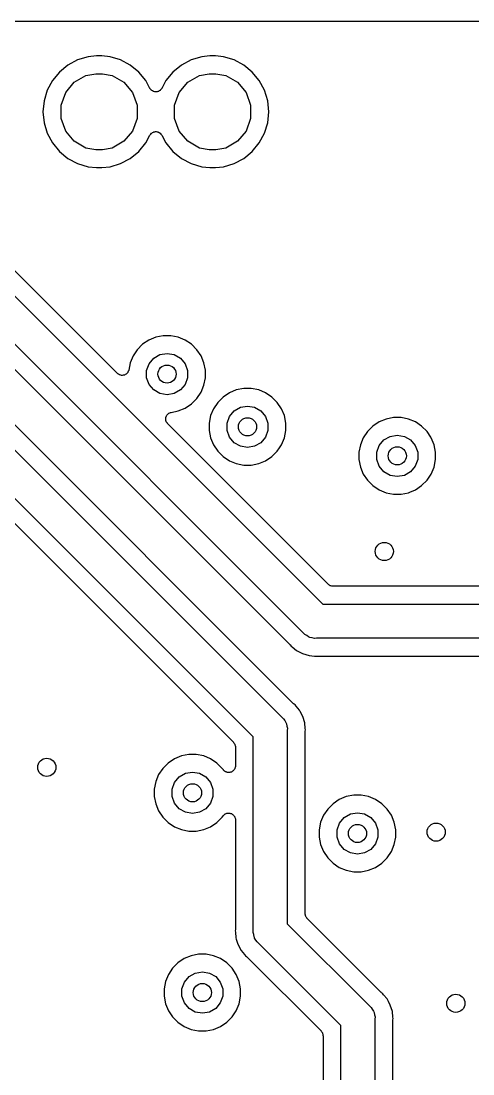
# Model space of a CAD drawing. Extents: x 91.4 to 190.2, y -113.9 to -59.9.
# Drawn here: x 147.18 to 157.29, y -84.28 to -60.72 of the extents above; entities that cross this region are included whole.
import ezdxf

# ---------------------------------------------------------------- set-up
doc = ezdxf.new("R2010")
doc.units = 0
doc.header["$MEASUREMENT"] = 0
doc.layers.add('BLACK', color=7, linetype='CONTINUOUS')

msp = doc.modelspace()

# ---------------------------------------------------------------- linework, layer by layer
at = {"layer": 'BLACK', "linetype": 'CONTINUOUS'}
for p, q in [((108.085, -60.72), (179.163, -60.72)), ((148.232, -61.7056), (148.042, -61.8618)), ((148.449, -61.5896), (148.232, -61.7056)), ((148.685, -61.5181), (148.449, -61.5896)), ((148.869, -61.5), (148.685, -61.5181)), ((148.991, -61.5), (148.869, -61.5)), ((149.175, -61.5181), (148.991, -61.5)), ((149.411, -61.5896), (149.175, -61.5181)), ((149.628, -61.7056), (149.411, -61.5896)), ((149.818, -61.8618), (149.628, -61.7056)), ((150.772, -61.7056), (150.582, -61.8618)), ((150.989, -61.5896), (150.772, -61.7056)), ((151.225, -61.5181), (150.989, -61.5896)), ((151.409, -61.5), (151.225, -61.5181)), ((151.531, -61.5), (151.409, -61.5)), ((151.715, -61.5181), (151.531, -61.5)), ((151.951, -61.5896), (151.715, -61.5181)), ((152.168, -61.7056), (151.951, -61.5896)), ((152.358, -61.8618), (152.168, -61.7056)), ((148.042, -61.8618), (147.886, -62.0522)), ((148.375, -62.0888), (148.635, -61.9389)), ((148.635, -61.9389), (148.856, -61.9)), ((148.856, -61.9), (149.004, -61.9)), ((149.004, -61.9), (149.225, -61.9389)), ((149.225, -61.9389), (149.485, -62.0888)), ((149.974, -62.0522), (149.818, -61.8618)), ((150.582, -61.8618), (150.426, -62.0522)), ((150.915, -62.0888), (151.175, -61.9389)), ((151.175, -61.9389), (151.396, -61.9)), ((151.396, -61.9), (151.544, -61.9)), ((151.544, -61.9), (151.765, -61.9389)), ((151.765, -61.9389), (152.025, -62.0888)), ((152.514, -62.0522), (152.358, -61.8618)), ((147.886, -62.0522), (147.77, -62.2693)), ((148.183, -62.3184), (148.375, -62.0888)), ((149.485, -62.0888), (149.677, -62.3184)), ((150.068, -62.2268), (149.974, -62.0522)), ((150.426, -62.0522), (150.332, -62.2268)), ((150.723, -62.3184), (150.915, -62.0888)), ((152.025, -62.0888), (152.217, -62.3184)), ((152.63, -62.2693), (152.514, -62.0522)), ((147.77, -62.2693), (147.698, -62.505)), ((148.08, -62.6001), (148.183, -62.3184)), ((149.677, -62.3184), (149.78, -62.6001)), ((150.071, -62.2307), (150.068, -62.2268)), ((150.073, -62.2353), (150.071, -62.2307)), ((150.087, -62.2511), (150.073, -62.2353)), ((150.1, -62.2678), (150.087, -62.2511)), ((150.104, -62.2704), (150.1, -62.2678)), ((150.107, -62.2741), (150.104, -62.2704)), ((150.126, -62.2841), (150.107, -62.2741)), ((150.144, -62.2953), (150.126, -62.2841)), ((150.149, -62.2963), (150.144, -62.2953)), ((150.153, -62.2987), (150.149, -62.2963)), ((150.174, -62.3017), (150.153, -62.2987)), ((150.195, -62.306), (150.174, -62.3017)), ((150.2, -62.3053), (150.195, -62.306)), ((150.205, -62.306), (150.2, -62.3053)), ((150.226, -62.3017), (150.205, -62.306)), ((150.247, -62.2987), (150.226, -62.3017)), ((150.251, -62.2963), (150.247, -62.2987)), ((150.256, -62.2953), (150.251, -62.2963)), ((150.274, -62.2841), (150.256, -62.2953)), ((150.293, -62.2741), (150.274, -62.2841)), ((150.296, -62.2704), (150.293, -62.2741)), ((150.3, -62.2678), (150.296, -62.2704)), ((150.313, -62.2511), (150.3, -62.2678)), ((150.327, -62.2353), (150.313, -62.2511)), ((150.329, -62.2307), (150.327, -62.2353)), ((150.332, -62.2268), (150.329, -62.2307)), ((150.62, -62.6001), (150.723, -62.3184)), ((152.217, -62.3184), (152.32, -62.6001)), ((152.702, -62.505), (152.63, -62.2693)), ((147.698, -62.505), (147.674, -62.75)), ((148.08, -62.8999), (148.08, -62.6001)), ((149.78, -62.6001), (149.78, -62.8999)), ((150.62, -62.8999), (150.62, -62.6001)), ((152.32, -62.6001), (152.32, -62.8999)), ((152.726, -62.75), (152.702, -62.505)), ((147.674, -62.75), (147.698, -62.995)), ((148.183, -63.1816), (148.08, -62.8999)), ((149.78, -62.8999), (149.677, -63.1816)), ((150.723, -63.1816), (150.62, -62.8999)), ((152.32, -62.8999), (152.217, -63.1816)), ((152.702, -62.995), (152.726, -62.75)), ((147.698, -62.995), (147.77, -63.2307)), ((152.63, -63.2307), (152.702, -62.995)), ((147.77, -63.2307), (147.886, -63.4478)), ((148.375, -63.4112), (148.183, -63.1816)), ((149.677, -63.1816), (149.485, -63.4112)), ((149.974, -63.4478), (150.068, -63.2732)), ((150.068, -63.2732), (150.071, -63.2693)), ((150.071, -63.2693), (150.073, -63.2647)), ((150.073, -63.2647), (150.087, -63.2489)), ((150.087, -63.2489), (150.1, -63.2322)), ((150.1, -63.2322), (150.104, -63.2296)), ((150.104, -63.2296), (150.107, -63.2259)), ((150.107, -63.2259), (150.126, -63.2159)), ((150.126, -63.2159), (150.144, -63.2047)), ((150.144, -63.2047), (150.149, -63.2037)), ((150.149, -63.2037), (150.153, -63.2013)), ((150.153, -63.2013), (150.174, -63.1983)), ((150.174, -63.1983), (150.195, -63.194)), ((150.195, -63.194), (150.2, -63.1947)), ((150.2, -63.1947), (150.205, -63.194)), ((150.205, -63.194), (150.226, -63.1983)), ((150.226, -63.1983), (150.247, -63.2013)), ((150.247, -63.2013), (150.251, -63.2037)), ((150.251, -63.2037), (150.256, -63.2047)), ((150.256, -63.2047), (150.274, -63.2159)), ((150.274, -63.2159), (150.293, -63.2259)), ((150.293, -63.2259), (150.296, -63.2296)), ((150.296, -63.2296), (150.3, -63.2322)), ((150.3, -63.2322), (150.313, -63.2489)), ((150.313, -63.2489), (150.327, -63.2647)), ((150.327, -63.2647), (150.329, -63.2693)), ((150.329, -63.2693), (150.332, -63.2732)), ((150.332, -63.2732), (150.426, -63.4478)), ((150.915, -63.4112), (150.723, -63.1816)), ((152.217, -63.1816), (152.025, -63.4112)), ((152.514, -63.4478), (152.63, -63.2307)), ((147.886, -63.4478), (148.042, -63.6382)), ((148.635, -63.5611), (148.375, -63.4112)), ((148.856, -63.6), (148.635, -63.5611)), ((149.004, -63.6), (148.856, -63.6)), ((149.225, -63.5611), (149.004, -63.6)), ((149.485, -63.4112), (149.225, -63.5611)), ((149.818, -63.6382), (149.974, -63.4478)), ((150.426, -63.4478), (150.582, -63.6382)), ((151.175, -63.5611), (150.915, -63.4112)), ((151.396, -63.6), (151.175, -63.5611)), ((151.544, -63.6), (151.396, -63.6)), ((151.765, -63.5611), (151.544, -63.6)), ((152.025, -63.4112), (151.765, -63.5611)), ((152.358, -63.6382), (152.514, -63.4478)), ((148.042, -63.6382), (148.232, -63.7944)), ((148.232, -63.7944), (148.449, -63.9104)), ((149.411, -63.9104), (149.628, -63.7944)), ((149.628, -63.7944), (149.818, -63.6382)), ((150.582, -63.6382), (150.772, -63.7944)), ((150.772, -63.7944), (150.989, -63.9104)), ((151.951, -63.9104), (152.168, -63.7944)), ((152.168, -63.7944), (152.358, -63.6382)), ((148.449, -63.9104), (148.685, -63.9819)), ((148.685, -63.9819), (148.869, -64)), ((148.869, -64), (148.991, -64)), ((148.991, -64), (149.175, -63.9819)), ((149.175, -63.9819), (149.411, -63.9104)), ((150.989, -63.9104), (151.225, -63.9819)), ((151.225, -63.9819), (151.409, -64)), ((151.409, -64), (151.531, -64)), ((151.531, -64), (151.715, -63.9819)), ((151.715, -63.9819), (151.951, -63.9104)), ((149.341, -68.6063), (146.965, -66.2301)), ((146.661, -66.4924), (153.938, -73.769)), ((153.499, -74.4077), (146.222, -67.131)), ((146.1, -67.5749), (153.195, -74.6699)), ((150.2, -67.7957), (150.044, -67.8604)), ((150.366, -67.7628), (150.2, -67.7957)), ((150.534, -67.7628), (150.366, -67.7628)), ((150.7, -67.7957), (150.534, -67.7628)), ((150.856, -67.8604), (150.7, -67.7957)), ((149.784, -68.0736), (149.69, -68.214)), ((149.904, -67.9542), (149.784, -68.0736)), ((150.044, -67.8604), (149.904, -67.9542)), ((150.996, -67.9542), (150.856, -67.8604)), ((151.116, -68.0736), (150.996, -67.9542)), ((151.21, -68.214), (151.116, -68.0736)), ((149.69, -68.214), (149.626, -68.37)), ((150.048, -68.3879), (150.152, -68.2644)), ((150.152, -68.2644), (150.291, -68.1837)), ((150.291, -68.1837), (150.45, -68.1557)), ((150.45, -68.1557), (150.609, -68.1837)), ((150.609, -68.1837), (150.748, -68.2644)), ((150.748, -68.2644), (150.852, -68.3879)), ((151.274, -68.37), (151.21, -68.214)), ((149.583, -68.5583), (149.575, -68.5781)), ((149.592, -68.5391), (149.583, -68.5583)), ((149.594, -68.5295), (149.592, -68.5341)), ((149.592, -68.5341), (149.592, -68.5391)), ((149.626, -68.37), (149.594, -68.5295)), ((149.993, -68.5394), (150.048, -68.3879)), ((149.993, -68.7006), (149.993, -68.5394)), ((150.852, -68.3879), (150.907, -68.5394)), ((150.907, -68.5394), (150.907, -68.7006)), ((151.307, -68.5356), (151.274, -68.37)), ((151.307, -68.7044), (151.307, -68.5356)), ((149.345, -68.6092), (149.341, -68.6063)), ((149.348, -68.613), (149.345, -68.6092)), ((149.366, -68.624), (149.348, -68.613)), ((149.383, -68.6362), (149.366, -68.624)), ((149.388, -68.6375), (149.383, -68.6362)), ((149.393, -68.6401), (149.388, -68.6375)), ((149.413, -68.6442), (149.393, -68.6401)), ((149.434, -68.6497), (149.413, -68.6442)), ((149.439, -68.6493), (149.434, -68.6497)), ((149.444, -68.6502), (149.439, -68.6493)), ((149.465, -68.647), (149.444, -68.6502)), ((149.486, -68.6451), (149.465, -68.647)), ((149.49, -68.643), (149.486, -68.6451)), ((149.495, -68.6423), (149.49, -68.643)), ((149.514, -68.6321), (149.495, -68.6423)), ((149.533, -68.6231), (149.514, -68.6321)), ((149.536, -68.6196), (149.533, -68.6231)), ((149.541, -68.6172), (149.536, -68.6196)), ((149.555, -68.6013), (149.541, -68.6172)), ((149.57, -68.5863), (149.555, -68.6013)), ((149.572, -68.5818), (149.57, -68.5863)), ((149.575, -68.5781), (149.572, -68.5818)), ((150.048, -68.8521), (149.993, -68.7006)), ((150.907, -68.7006), (150.852, -68.8521)), ((151.274, -68.87), (151.307, -68.7044)), ((153.28, -75.9954), (146.279, -68.9948)), ((150.152, -68.9756), (150.048, -68.8521)), ((150.291, -69.0563), (150.152, -68.9756)), ((150.748, -68.9756), (150.609, -69.0563)), ((150.852, -68.8521), (150.748, -68.9756)), ((151.116, -69.1664), (151.21, -69.026)), ((151.21, -69.026), (151.274, -68.87)), ((152, -68.9757), (151.844, -69.0404)), ((152.166, -68.9428), (152, -68.9757)), ((152.334, -68.9428), (152.166, -68.9428)), ((152.5, -68.9757), (152.334, -68.9428)), ((152.656, -69.0404), (152.5, -68.9757)), ((145.771, -69.0522), (153.018, -76.2988)), ((150.45, -69.0843), (150.291, -69.0563)), ((150.609, -69.0563), (150.45, -69.0843)), ((150.996, -69.2858), (151.116, -69.1664)), ((151.584, -69.2536), (151.49, -69.394)), ((151.704, -69.1342), (151.584, -69.2536)), ((151.844, -69.0404), (151.704, -69.1342)), ((152.796, -69.1342), (152.656, -69.0404)), ((152.916, -69.2536), (152.796, -69.1342)), ((153.01, -69.394), (152.916, -69.2536)), ((152.379, -76.7378), (145.132, -69.4912)), ((150.469, -69.5152), (150.484, -69.5002)), ((150.484, -69.5002), (150.488, -69.4981)), ((150.488, -69.4981), (150.492, -69.4949)), ((150.492, -69.4949), (150.512, -69.4872)), ((150.512, -69.4872), (150.531, -69.4782)), ((150.531, -69.4782), (150.536, -69.4778)), ((150.536, -69.4778), (150.54, -69.476)), ((150.54, -69.476), (150.7, -69.4443)), ((150.7, -69.4443), (150.856, -69.3796)), ((150.856, -69.3796), (150.996, -69.2858)), ((151.49, -69.394), (151.426, -69.55)), ((151.848, -69.5679), (151.952, -69.4444)), ((151.952, -69.4444), (152.091, -69.3637)), ((152.091, -69.3637), (152.25, -69.3357)), ((152.25, -69.3357), (152.409, -69.3637)), ((152.409, -69.3637), (152.548, -69.4444)), ((152.548, -69.4444), (152.652, -69.5679)), ((153.074, -69.55), (153.01, -69.394)), ((150.42, -69.6264), (150.423, -69.6054)), ((150.421, -69.6312), (150.42, -69.6264)), ((150.42, -69.6362), (150.421, -69.6312)), ((150.426, -69.6567), (150.42, -69.6362)), ((150.423, -69.6054), (150.425, -69.5843)), ((150.425, -69.5843), (150.427, -69.5798)), ((150.43, -69.6775), (150.426, -69.6567)), ((150.427, -69.5798), (150.428, -69.5749)), ((150.428, -69.5749), (150.438, -69.5563)), ((150.433, -69.6817), (150.43, -69.6775)), ((150.434, -69.6865), (150.433, -69.6817)), ((150.446, -69.7039), (150.434, -69.6865)), ((150.438, -69.5563), (150.447, -69.5371)), ((150.457, -69.722), (150.446, -69.7039)), ((150.447, -69.5371), (150.45, -69.5336)), ((150.45, -69.5336), (150.453, -69.5292)), ((150.453, -69.5292), (150.469, -69.5152)), ((150.461, -69.7251), (150.457, -69.722)), ((150.464, -69.7292), (150.461, -69.7251)), ((154.06, -73.3251), (150.464, -69.7292)), ((151.426, -69.55), (151.393, -69.7156)), ((151.393, -69.7156), (151.393, -69.8844)), ((151.793, -69.7194), (151.848, -69.5679)), ((151.793, -69.8806), (151.793, -69.7194)), ((152.652, -69.5679), (152.707, -69.7194)), ((152.707, -69.7194), (152.707, -69.8806)), ((153.107, -69.7156), (153.074, -69.55)), ((153.107, -69.8844), (153.107, -69.7156)), ((155.194, -69.6904), (155.054, -69.7842)), ((155.35, -69.6257), (155.194, -69.6904)), ((155.516, -69.5928), (155.35, -69.6257)), ((155.684, -69.5928), (155.516, -69.5928)), ((155.85, -69.6257), (155.684, -69.5928)), ((156.006, -69.6904), (155.85, -69.6257)), ((156.146, -69.7842), (156.006, -69.6904)), ((144.87, -69.7946), (151.935, -76.8596)), ((151.393, -69.8844), (151.426, -70.05)), ((151.848, -70.0321), (151.793, -69.8806)), ((152.707, -69.8806), (152.652, -70.0321)), ((153.074, -70.05), (153.107, -69.8844)), ((154.934, -69.9036), (154.84, -70.044)), ((155.054, -69.7842), (154.934, -69.9036)), ((156.266, -69.9036), (156.146, -69.7842)), ((156.353, -70.0341), (156.266, -69.9036)), ((151.426, -70.05), (151.49, -70.206)), ((151.49, -70.206), (151.584, -70.3464)), ((151.952, -70.1556), (151.848, -70.0321)), ((152.091, -70.2363), (151.952, -70.1556)), ((152.548, -70.1556), (152.409, -70.2363)), ((152.652, -70.0321), (152.548, -70.1556)), ((152.969, -70.2675), (153.01, -70.206)), ((153.01, -70.206), (153.074, -70.05)), ((154.776, -70.2), (154.743, -70.3656)), ((154.84, -70.044), (154.776, -70.2)), ((155.198, -70.2179), (155.302, -70.0944)), ((155.302, -70.0944), (155.441, -70.0137)), ((155.441, -70.0137), (155.6, -69.9857)), ((155.6, -69.9857), (155.759, -70.0137)), ((155.759, -70.0137), (155.898, -70.0944)), ((155.898, -70.0944), (156.002, -70.2179)), ((156.36, -70.044), (156.353, -70.0341)), ((156.353, -70.0341), (156.353, -70.0341)), ((156.424, -70.2), (156.36, -70.044)), ((156.457, -70.3656), (156.424, -70.2)), ((151.584, -70.3464), (151.704, -70.4658)), ((152.25, -70.2643), (152.091, -70.2363)), ((152.409, -70.2363), (152.25, -70.2643)), ((152.796, -70.4658), (152.916, -70.3464)), ((152.916, -70.3464), (152.969, -70.2675)), ((152.969, -70.2675), (152.969, -70.2675)), ((154.743, -70.3656), (154.743, -70.5344)), ((155.143, -70.3694), (155.198, -70.2179)), ((155.143, -70.5306), (155.143, -70.3694)), ((156.002, -70.2179), (156.057, -70.3694)), ((156.057, -70.3694), (156.057, -70.5306)), ((156.457, -70.5344), (156.457, -70.3656)), ((151.704, -70.4658), (151.844, -70.5596)), ((151.844, -70.5596), (152, -70.6243)), ((152, -70.6243), (152.166, -70.6572)), ((152.166, -70.6572), (152.334, -70.6572)), ((152.334, -70.6572), (152.5, -70.6243)), ((152.5, -70.6243), (152.656, -70.5596)), ((152.656, -70.5596), (152.796, -70.4658)), ((154.743, -70.5344), (154.776, -70.7)), ((155.198, -70.6821), (155.143, -70.5306)), ((155.302, -70.8056), (155.198, -70.6821)), ((156.002, -70.6821), (155.898, -70.8056)), ((156.057, -70.5306), (156.002, -70.6821)), ((156.424, -70.7), (156.457, -70.5344)), ((154.776, -70.7), (154.84, -70.856)), ((154.84, -70.856), (154.934, -70.9964)), ((155.441, -70.8863), (155.302, -70.8056)), ((155.6, -70.9143), (155.441, -70.8863)), ((155.759, -70.8863), (155.6, -70.9143)), ((155.898, -70.8056), (155.759, -70.8863)), ((156.266, -70.9964), (156.36, -70.856)), ((156.36, -70.856), (156.424, -70.7)), ((154.934, -70.9964), (155.054, -71.1158)), ((155.054, -71.1158), (155.194, -71.2096)), ((156.006, -71.2096), (156.146, -71.1158)), ((156.146, -71.1158), (156.266, -70.9964)), ((155.194, -71.2096), (155.35, -71.2743)), ((155.35, -71.2743), (155.516, -71.3072)), ((155.516, -71.3072), (155.684, -71.3072)), ((155.684, -71.3072), (155.85, -71.2743)), ((155.85, -71.2743), (155.879, -71.2622)), ((155.879, -71.2622), (156.006, -71.2096)), ((154.065, -73.3289), (154.06, -73.3251)), ((154.069, -73.3339), (154.065, -73.3289)), ((154.086, -73.3437), (154.069, -73.3339)), ((154.102, -73.3549), (154.086, -73.3437)), ((154.109, -73.3567), (154.102, -73.3549)), ((154.114, -73.36), (154.109, -73.3567)), ((154.134, -73.3634), (154.114, -73.36)), ((154.153, -73.3684), (154.134, -73.3634)), ((154.159, -73.3679), (154.153, -73.3684)), ((154.166, -73.369), (154.159, -73.3679)), ((157.492, -73.369), (154.166, -73.369)), ((153.938, -73.769), (169.033, -73.769)), ((153.531, -74.4464), (153.499, -74.4077)), ((153.575, -74.4716), (153.531, -74.4464)), ((153.195, -74.6699), (153.2, -74.676)), ((153.2, -74.676), (153.205, -74.6808)), ((153.205, -74.6808), (153.225, -74.7049)), ((153.616, -74.5006), (153.575, -74.4716)), ((153.633, -74.505), (153.616, -74.5006)), ((153.648, -74.5135), (153.633, -74.505)), ((153.697, -74.5223), (153.648, -74.5135)), ((153.746, -74.5354), (153.697, -74.5223)), ((153.797, -74.531), (153.746, -74.5354)), ((168.973, -74.531), (153.797, -74.531)), ((153.225, -74.7049), (153.249, -74.7247)), ((153.249, -74.7247), (153.249, -74.7247)), ((153.249, -74.7247), (153.344, -74.8025)), ((153.344, -74.8025), (153.359, -74.8105)), ((153.359, -74.8105), (153.359, -74.8105)), ((153.359, -74.8105), (153.359, -74.8105)), ((153.359, -74.8105), (153.48, -74.875)), ((153.48, -74.875), (153.627, -74.9197)), ((153.627, -74.9197), (153.749, -74.9317)), ((153.749, -74.9317), (153.749, -74.9317)), ((153.749, -74.9317), (153.749, -74.9317)), ((153.749, -74.9317), (153.78, -74.9348)), ((153.78, -74.9348), (153.811, -74.9317)), ((153.811, -74.9317), (153.818, -74.9323)), ((153.818, -74.9323), (153.826, -74.931)), ((153.826, -74.931), (168.913, -74.931)), ((153.286, -75.9997), (153.28, -75.9954)), ((153.291, -76.0053), (153.286, -75.9997)), ((153.315, -76.0251), (153.291, -76.0053)), ((153.335, -76.0492), (153.315, -76.0251)), ((153.413, -76.144), (153.335, -76.0492)), ((153.335, -76.0492), (153.335, -76.0492)), ((153.018, -76.2988), (153.056, -76.3313)), ((153.056, -76.3313), (153.082, -76.3751)), ((153.428, -76.1733), (153.413, -76.144)), ((153.485, -76.2797), (153.428, -76.1733)), ((153.428, -76.1733), (153.428, -76.1733)), ((153.53, -76.4269), (153.485, -76.2797)), ((153.082, -76.3751), (153.111, -76.4165)), ((153.111, -76.4165), (153.115, -76.4329)), ((153.115, -76.4329), (153.124, -76.4477)), ((153.124, -76.4477), (153.132, -76.4975)), ((153.132, -76.4975), (153.145, -76.5463)), ((153.145, -76.5463), (153.141, -76.5966)), ((153.542, -76.549), (153.53, -76.4269)), ((153.545, -76.58), (153.542, -76.549)), ((153.542, -76.549), (153.542, -76.549)), ((153.542, -76.549), (153.542, -76.549)), ((152.379, -81.0634), (152.379, -76.7378)), ((153.141, -76.5966), (153.141, -80.9222)), ((153.541, -76.6257), (153.542, -76.6184)), ((153.541, -80.6944), (153.541, -76.6257)), ((153.542, -76.611), (153.545, -76.58)), ((153.542, -76.6184), (153.542, -76.611)), ((151.935, -76.8596), (151.939, -76.865)), ((151.939, -76.865), (151.944, -76.8692)), ((151.944, -76.8692), (151.954, -76.8862)), ((151.954, -76.8862), (151.965, -76.9022)), ((151.965, -76.9022), (151.967, -76.9086)), ((151.967, -76.9086), (151.97, -76.9143)), ((151.97, -76.9143), (151.973, -76.9336)), ((151.973, -76.9336), (151.978, -76.9526)), ((151.978, -76.9526), (151.978, -76.9591)), ((151.978, -76.9591), (151.979, -76.9656)), ((151.979, -76.9656), (151.979, -77.3878)), ((150.614, -77.2304), (150.474, -77.3242)), ((150.77, -77.1657), (150.614, -77.2304)), ((150.936, -77.1328), (150.77, -77.1657)), ((151.104, -77.1328), (150.936, -77.1328)), ((151.27, -77.1657), (151.104, -77.1328)), ((151.426, -77.2304), (151.27, -77.1657)), ((151.566, -77.3242), (151.426, -77.2304)), ((150.354, -77.4436), (150.26, -77.584)), ((150.474, -77.3242), (150.354, -77.4436)), ((151.686, -77.4436), (151.566, -77.3242)), ((151.704, -77.4712), (151.686, -77.4436)), ((151.71, -77.4771), (151.704, -77.4712)), ((151.714, -77.4843), (151.71, -77.4771)), ((151.728, -77.4958), (151.714, -77.4843)), ((151.74, -77.5088), (151.728, -77.4958)), ((151.748, -77.5125), (151.74, -77.5088)), ((151.754, -77.5177), (151.748, -77.5125)), ((151.918, -77.5062), (151.904, -77.5177)), ((151.933, -77.4962), (151.918, -77.5062)), ((151.938, -77.4896), (151.933, -77.4962)), ((151.944, -77.4843), (151.938, -77.4896)), ((151.953, -77.4687), (151.944, -77.4843)), ((151.964, -77.4542), (151.953, -77.4687)), ((151.966, -77.4463), (151.964, -77.4542)), ((151.97, -77.4391), (151.966, -77.4463)), ((151.973, -77.4214), (151.97, -77.4391)), ((151.978, -77.4042), (151.973, -77.4214)), ((151.979, -77.3878), (151.978, -77.396)), ((151.978, -77.396), (151.978, -77.4042)), ((150.196, -77.74), (150.163, -77.9056)), ((150.26, -77.584), (150.196, -77.74)), ((150.618, -77.7579), (150.722, -77.6344)), ((150.722, -77.6344), (150.861, -77.5537)), ((150.861, -77.5537), (151.02, -77.5257)), ((151.02, -77.5257), (151.179, -77.5537)), ((151.179, -77.5537), (151.318, -77.6344)), ((151.318, -77.6344), (151.422, -77.7579)), ((151.771, -77.5239), (151.754, -77.5177)), ((151.787, -77.5318), (151.771, -77.5239)), ((151.795, -77.5327), (151.787, -77.5318)), ((151.803, -77.5356), (151.795, -77.5327)), ((151.821, -77.5356), (151.803, -77.5356)), ((151.839, -77.5375), (151.821, -77.5356)), ((151.847, -77.5356), (151.839, -77.5375)), ((151.855, -77.5356), (151.847, -77.5356)), ((151.872, -77.5294), (151.855, -77.5356)), ((151.889, -77.5251), (151.872, -77.5294)), ((151.896, -77.5206), (151.889, -77.5251)), ((151.904, -77.5177), (151.896, -77.5206)), ((150.163, -77.9056), (150.163, -78.0744)), ((150.563, -77.9094), (150.618, -77.7579)), ((150.563, -78.0706), (150.563, -77.9094)), ((151.422, -77.7579), (151.477, -77.9094)), ((151.477, -77.9094), (151.477, -78.0706)), ((150.163, -78.0744), (150.196, -78.24)), ((150.618, -78.2221), (150.563, -78.0706)), ((150.722, -78.3456), (150.618, -78.2221)), ((151.422, -78.2221), (151.318, -78.3456)), ((151.477, -78.0706), (151.422, -78.2221)), ((154.304, -78.1404), (154.164, -78.2342)), ((154.46, -78.0757), (154.304, -78.1404)), ((154.626, -78.0428), (154.46, -78.0757)), ((154.794, -78.0428), (154.626, -78.0428)), ((154.96, -78.0757), (154.794, -78.0428)), ((155.116, -78.1404), (154.96, -78.0757)), ((155.256, -78.2342), (155.116, -78.1404)), ((150.196, -78.24), (150.26, -78.396)), ((150.26, -78.396), (150.354, -78.5364)), ((150.861, -78.4263), (150.722, -78.3456)), ((151.02, -78.4543), (150.861, -78.4263)), ((151.179, -78.4263), (151.02, -78.4543)), ((151.318, -78.3456), (151.179, -78.4263)), ((151.754, -78.4623), (151.771, -78.4561)), ((151.771, -78.4561), (151.787, -78.4481)), ((151.787, -78.4481), (151.795, -78.4473)), ((151.795, -78.4473), (151.803, -78.4444)), ((151.803, -78.4444), (151.821, -78.4444)), ((151.821, -78.4444), (151.839, -78.4425)), ((151.839, -78.4425), (151.847, -78.4444)), ((151.847, -78.4444), (151.855, -78.4444)), ((151.855, -78.4444), (151.872, -78.4506)), ((151.872, -78.4506), (151.889, -78.4549)), ((151.889, -78.4549), (151.896, -78.4594)), ((154.044, -78.3536), (153.95, -78.494)), ((154.164, -78.2342), (154.044, -78.3536)), ((154.551, -78.4637), (154.71, -78.4357)), ((154.71, -78.4357), (154.869, -78.4637)), ((155.376, -78.3536), (155.256, -78.2342)), ((155.47, -78.494), (155.376, -78.3536)), ((150.354, -78.5364), (150.474, -78.6558)), ((150.474, -78.6558), (150.614, -78.7496)), ((151.426, -78.7496), (151.566, -78.6558)), ((151.566, -78.6558), (151.686, -78.5364)), ((151.686, -78.5364), (151.704, -78.5088)), ((151.704, -78.5088), (151.71, -78.5029)), ((151.71, -78.5029), (151.714, -78.4957)), ((151.714, -78.4957), (151.728, -78.4842)), ((151.728, -78.4842), (151.74, -78.4712)), ((151.74, -78.4712), (151.748, -78.4675)), ((151.748, -78.4675), (151.754, -78.4623)), ((151.896, -78.4594), (151.904, -78.4623)), ((151.904, -78.4623), (151.918, -78.4738)), ((151.918, -78.4738), (151.933, -78.4838)), ((151.933, -78.4838), (151.938, -78.4904)), ((151.938, -78.4904), (151.944, -78.4957)), ((151.944, -78.4957), (151.953, -78.5113)), ((151.953, -78.5113), (151.964, -78.5258)), ((151.964, -78.5258), (151.966, -78.5337)), ((151.966, -78.5337), (151.97, -78.5409)), ((151.97, -78.5409), (151.973, -78.5586)), ((151.973, -78.5586), (151.978, -78.5758)), ((151.978, -78.5758), (151.978, -78.584)), ((151.978, -78.584), (151.979, -78.5922)), ((151.979, -78.5922), (151.979, -81.0343)), ((153.886, -78.65), (153.853, -78.8156)), ((153.95, -78.494), (153.886, -78.65)), ((154.253, -78.8194), (154.308, -78.6679)), ((154.308, -78.6679), (154.412, -78.5444)), ((154.412, -78.5444), (154.551, -78.4637)), ((154.869, -78.4637), (155.008, -78.5444)), ((155.008, -78.5444), (155.112, -78.6679)), ((155.112, -78.6679), (155.167, -78.8194)), ((155.534, -78.65), (155.47, -78.494)), ((155.567, -78.8156), (155.534, -78.65)), ((150.614, -78.7496), (150.77, -78.8143)), ((150.77, -78.8143), (150.936, -78.8472)), ((150.936, -78.8472), (151.104, -78.8472)), ((151.104, -78.8472), (151.27, -78.8143)), ((151.27, -78.8143), (151.426, -78.7496)), ((153.853, -78.8156), (153.853, -78.9844)), ((154.253, -78.9806), (154.253, -78.8194)), ((155.167, -78.8194), (155.167, -78.9806)), ((155.567, -78.9844), (155.567, -78.8156)), ((153.853, -78.9844), (153.886, -79.15)), ((153.886, -79.15), (153.95, -79.306)), ((154.308, -79.1321), (154.253, -78.9806)), ((154.412, -79.2556), (154.308, -79.1321)), ((155.112, -79.1321), (155.008, -79.2556)), ((155.167, -78.9806), (155.112, -79.1321)), ((155.47, -79.306), (155.534, -79.15)), ((155.534, -79.15), (155.567, -78.9844)), ((153.95, -79.306), (154.044, -79.4464)), ((154.551, -79.3363), (154.412, -79.2556)), ((154.71, -79.3643), (154.551, -79.3363)), ((154.869, -79.3363), (154.71, -79.3643)), ((155.008, -79.2556), (154.869, -79.3363)), ((155.376, -79.4464), (155.47, -79.306)), ((154.044, -79.4464), (154.164, -79.5658)), ((154.164, -79.5658), (154.304, -79.6596)), ((155.116, -79.6596), (155.256, -79.5658)), ((155.256, -79.5658), (155.376, -79.4464)), ((154.304, -79.6596), (154.46, -79.7243)), ((154.46, -79.7243), (154.626, -79.7572)), ((154.626, -79.7572), (154.794, -79.7572)), ((154.794, -79.7572), (154.96, -79.7243)), ((154.96, -79.7243), (155.116, -79.6596)), ((153.542, -80.7009), (153.541, -80.6944)), ((153.542, -80.7074), (153.542, -80.7009)), ((153.547, -80.7264), (153.542, -80.7074)), ((153.55, -80.7457), (153.547, -80.7264)), ((153.553, -80.7514), (153.55, -80.7457)), ((153.555, -80.7578), (153.553, -80.7514)), ((153.566, -80.7738), (153.555, -80.7578)), ((153.576, -80.7908), (153.566, -80.7738)), ((153.581, -80.795), (153.576, -80.7908)), ((153.585, -80.8004), (153.581, -80.795)), ((154.101, -81.3169), (153.585, -80.8004)), ((151.978, -81.049), (151.975, -81.08)), ((151.979, -81.0343), (151.978, -81.0416)), ((151.978, -81.0416), (151.978, -81.049)), ((153.141, -80.9222), (154.978, -82.7588)), ((151.975, -81.08), (151.978, -81.111)), ((151.978, -81.111), (151.99, -81.2331)), ((151.99, -81.2331), (152, -81.2665)), ((152, -81.2665), (152, -81.2665)), ((152, -81.2665), (152.035, -81.3803)), ((152.375, -81.1137), (152.379, -81.0634)), ((152.388, -81.1626), (152.375, -81.1137)), ((152.396, -81.2123), (152.388, -81.1626)), ((152.405, -81.2271), (152.396, -81.2123)), ((152.409, -81.2435), (152.405, -81.2271)), ((152.438, -81.2849), (152.409, -81.2435)), ((152.464, -81.3287), (152.438, -81.2849)), ((152.035, -81.3803), (152.107, -81.516)), ((152.107, -81.516), (152.185, -81.6108)), ((152.502, -81.3612), (152.464, -81.3287)), ((154.339, -83.1978), (152.502, -81.3612)), ((155.24, -82.4554), (154.101, -81.3169)), ((150.834, -81.7004), (150.694, -81.7942)), ((150.99, -81.6357), (150.834, -81.7004)), ((151.156, -81.6028), (150.99, -81.6357)), ((151.324, -81.6028), (151.156, -81.6028)), ((151.49, -81.6357), (151.324, -81.6028)), ((151.646, -81.7004), (151.49, -81.6357)), ((151.786, -81.7942), (151.646, -81.7004)), ((152.185, -81.6108), (152.185, -81.6108)), ((152.185, -81.6108), (152.205, -81.6349)), ((152.205, -81.6349), (152.229, -81.6547)), ((152.229, -81.6547), (152.234, -81.6603)), ((152.234, -81.6603), (152.24, -81.6646)), ((152.24, -81.6646), (153.895, -83.3196)), ((150.574, -81.9136), (150.48, -82.054)), ((150.694, -81.7942), (150.574, -81.9136)), ((151.906, -81.9136), (151.786, -81.7942)), ((152, -82.054), (151.906, -81.9136)), ((150.416, -82.21), (150.383, -82.3756)), ((150.48, -82.054), (150.416, -82.21)), ((150.783, -82.3794), (150.838, -82.2279)), ((150.838, -82.2279), (150.942, -82.1044)), ((150.942, -82.1044), (151.081, -82.0237)), ((151.081, -82.0237), (151.24, -81.9957)), ((151.24, -81.9957), (151.399, -82.0237)), ((151.399, -82.0237), (151.538, -82.1044)), ((151.538, -82.1044), (151.642, -82.2279)), ((151.642, -82.2279), (151.697, -82.3794)), ((152.064, -82.21), (152, -82.054)), ((152.097, -82.3756), (152.064, -82.21)), ((150.383, -82.3756), (150.383, -82.5444)), ((150.783, -82.5406), (150.783, -82.3794)), ((151.697, -82.3794), (151.697, -82.5406)), ((152.097, -82.5444), (152.097, -82.3756)), ((155.246, -82.4597), (155.24, -82.4554)), ((155.251, -82.4653), (155.246, -82.4597)), ((150.383, -82.5444), (150.416, -82.71)), ((150.838, -82.6921), (150.783, -82.5406)), ((150.942, -82.8156), (150.838, -82.6921)), ((151.642, -82.6921), (151.538, -82.8156)), ((151.697, -82.5406), (151.642, -82.6921)), ((152.064, -82.71), (152.097, -82.5444)), ((155.265, -82.4767), (155.251, -82.4653)), ((155.275, -82.4851), (155.265, -82.4767)), ((155.295, -82.5092), (155.275, -82.4851)), ((155.373, -82.604), (155.295, -82.5092)), ((155.295, -82.5092), (155.295, -82.5092)), ((155.403, -82.6607), (155.373, -82.604)), ((155.445, -82.7397), (155.403, -82.6607)), ((155.403, -82.6607), (155.403, -82.6607)), ((150.416, -82.71), (150.48, -82.866)), ((150.48, -82.866), (150.574, -83.0064)), ((151.081, -82.8963), (150.942, -82.8156)), ((151.24, -82.9243), (151.081, -82.8963)), ((151.399, -82.8963), (151.24, -82.9243)), ((151.538, -82.8156), (151.399, -82.8963)), ((151.906, -83.0064), (152, -82.866)), ((152, -82.866), (152.064, -82.71)), ((154.978, -82.7588), (155.016, -82.7913)), ((155.016, -82.7913), (155.042, -82.8351)), ((155.042, -82.8351), (155.071, -82.8765)), ((155.071, -82.8765), (155.075, -82.8929)), ((155.075, -82.8929), (155.084, -82.9077)), ((155.084, -82.9077), (155.092, -82.9575)), ((155.49, -82.8869), (155.445, -82.7397)), ((155.502, -83.009), (155.49, -82.8869)), ((150.574, -83.0064), (150.694, -83.1258)), ((150.694, -83.1258), (150.834, -83.2196)), ((151.646, -83.2196), (151.786, -83.1258)), ((151.786, -83.1258), (151.906, -83.0064)), ((155.092, -82.9575), (155.105, -83.0063)), ((155.105, -83.0063), (155.101, -83.0566)), ((155.101, -83.0566), (155.101, -86.9728)), ((155.501, -83.0857), (155.502, -83.0784)), ((155.501, -86.8444), (155.501, -83.0857)), ((155.505, -83.04), (155.502, -83.009)), ((155.502, -83.009), (155.502, -83.009)), ((155.502, -83.009), (155.502, -83.009)), ((155.502, -83.071), (155.505, -83.04)), ((155.502, -83.0784), (155.502, -83.071)), ((150.834, -83.2196), (150.99, -83.2843)), ((150.99, -83.2843), (151.156, -83.3172)), ((151.156, -83.3172), (151.324, -83.3172)), ((151.324, -83.3172), (151.49, -83.2843)), ((151.49, -83.2843), (151.646, -83.2196)), ((153.895, -83.3196), (153.899, -83.325)), ((153.899, -83.325), (153.904, -83.3292)), ((153.904, -83.3292), (153.914, -83.3462)), ((153.914, -83.3462), (153.925, -83.3622)), ((153.925, -83.3622), (153.927, -83.3686)), ((153.927, -83.3686), (153.93, -83.3743)), ((153.93, -83.3743), (153.933, -83.3936)), ((153.933, -83.3936), (153.938, -83.4126)), ((154.339, -86.9728), (154.339, -83.1978)), ((153.938, -83.4126), (153.938, -83.4191)), ((153.938, -83.4191), (153.939, -83.4256)), ((153.939, -83.4256), (153.939, -86.8084))]:
    msp.add_line(p, q, dxfattribs=at)
at = {"layer": 'BLACK'}
for centre in [(150.45, -68.62), (152.25, -69.8), (155.6, -70.45), (155.31, -72.59), (147.76, -77.42), (151.02, -77.99), (156.47, -78.87), (154.71, -78.9), (151.24, -82.46), (156.91, -82.7)]:
    msp.add_circle(centre, 0.2032, dxfattribs=at)

doc.saveas('drawing.dxf')
